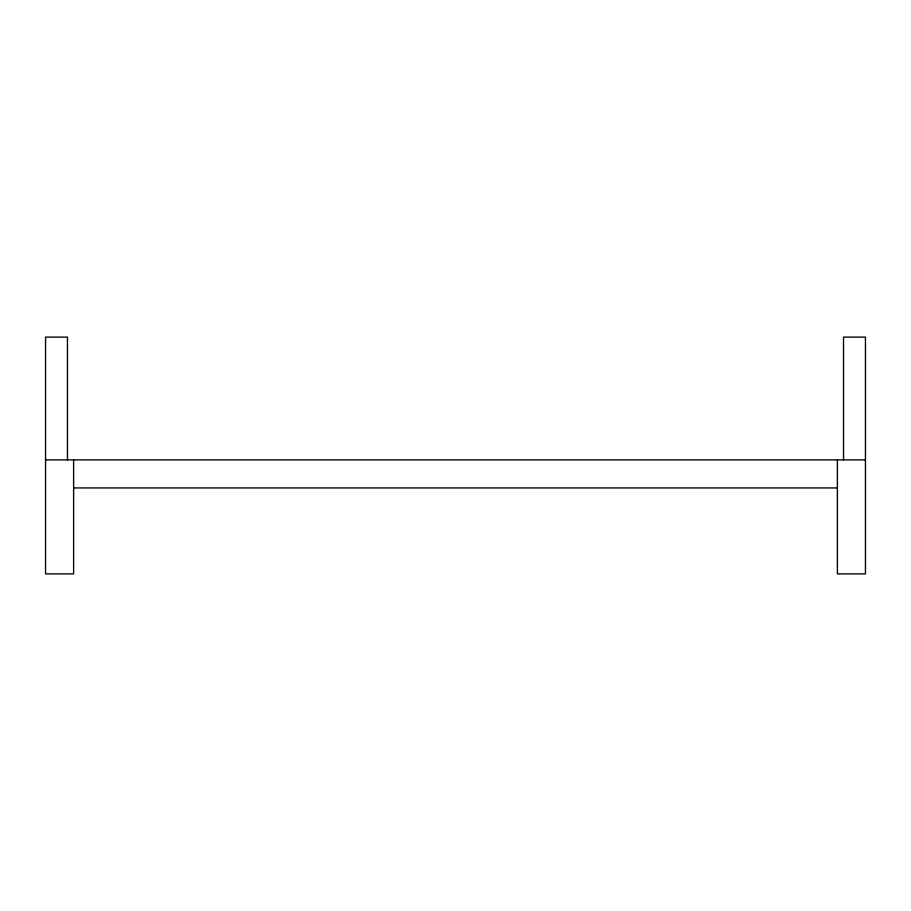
<?xml version="1.0" encoding="UTF-8"?>
<svg xmlns="http://www.w3.org/2000/svg" width="911" height="911" viewBox="0 0 911 911"><rect width="100%" height="100%" fill="white"/><g stroke="black" fill="none" stroke-linecap="round" stroke-linejoin="round"><path stroke-width="1.37" d="M45.55 459.884L865.45 459.884M73.609 487.943L837.391 487.943M843.529 459.884L843.529 337.116L865.45 337.116L865.45 573.884L837.391 573.884L837.391 459.884M73.609 459.884L73.609 573.884L45.55 573.884L45.55 337.116L67.471 337.116L67.471 459.884"/></g></svg>
